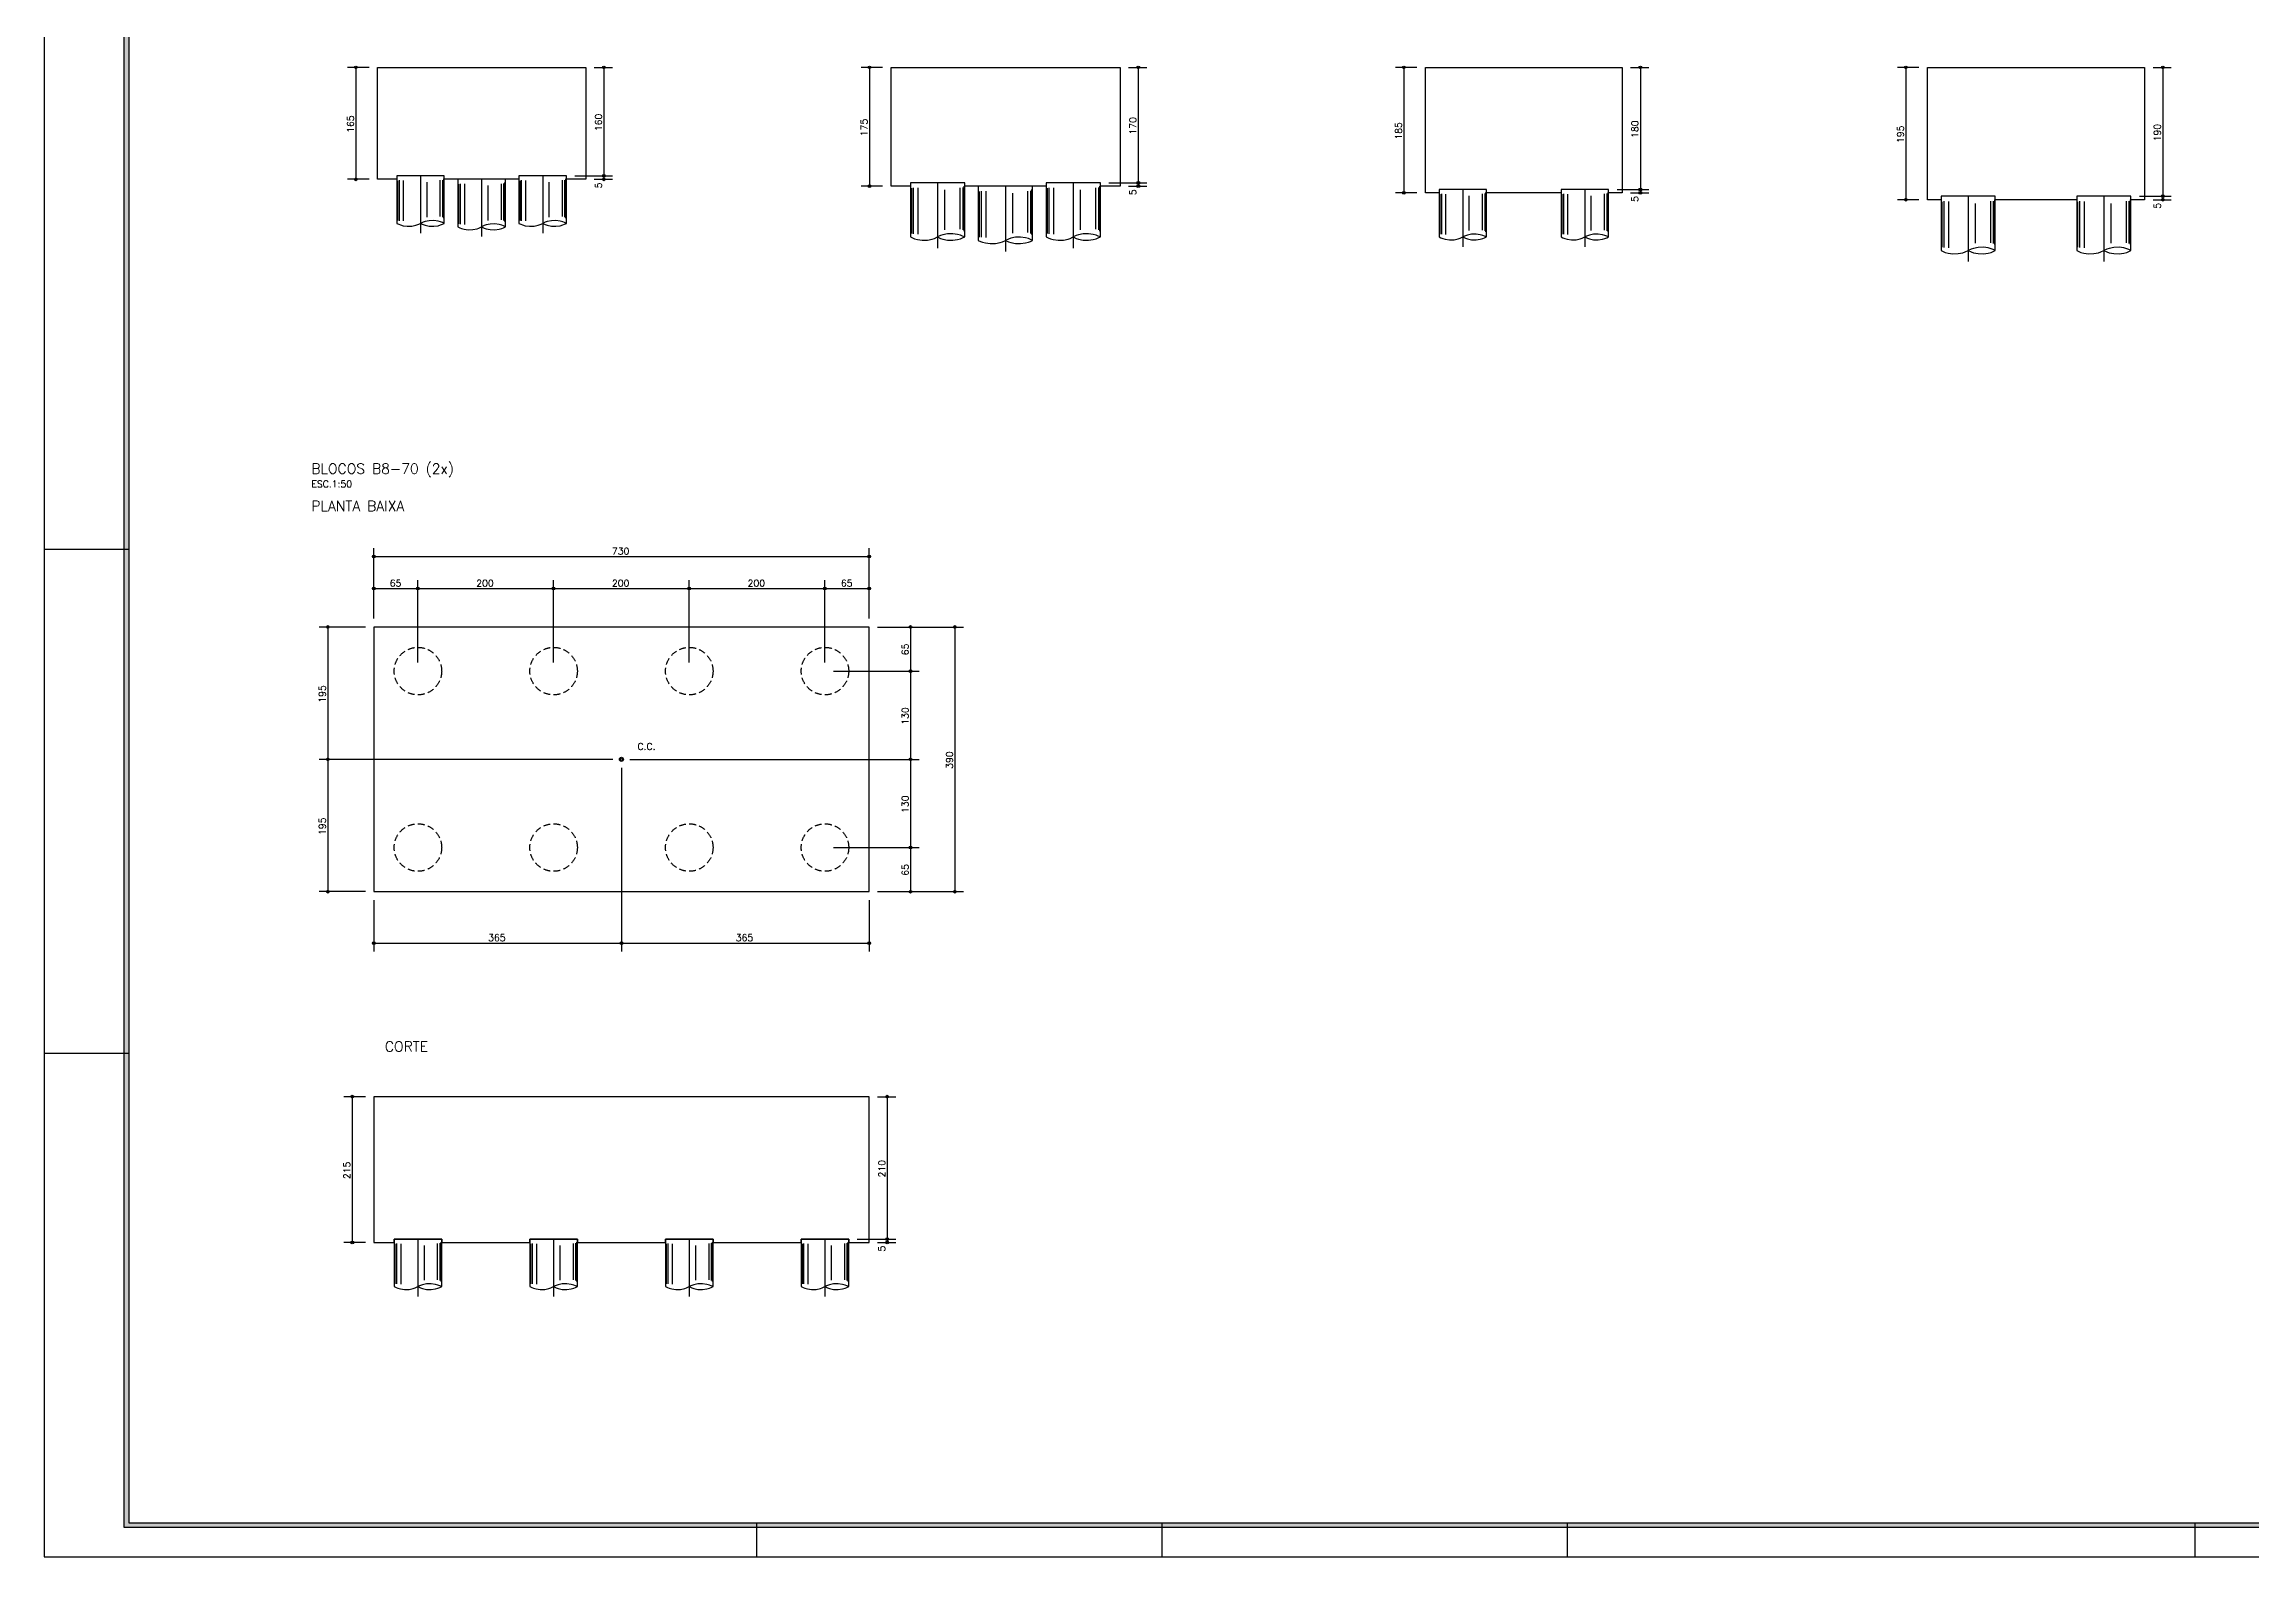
# Model space of a CAD drawing. Extents: x 187 to 6132, y -1204 to 3001.
# Drawn here: x 187 to 3441, y -1204 to 1025 of the extents above; entities that cross this region are included whole.
import ezdxf

# ---------------------------------------------------------------- set-up
doc = ezdxf.new("R2010")
doc.units = 0
doc.header["$LTSCALE"] = 50
doc.header["$MEASUREMENT"] = 0
doc.linetypes.add('ESTILO_TQS_0002', pattern=[0.3, 0.2, -0.1])
doc.layers.get('0').update_dxf_attribs({"color": 245, "linetype": 'CONTINUOUS'})
for name, color, linetype in [('01', 7, 'CONTINUOUS'), ('16', 5, 'CONTINUOUS'), ('210', 7, 'ESTILO_TQS_0002'), ('221', 102, 'CONTINUOUS'), ('251', 5, 'CONTINUOUS'), ('30', 4, 'CONTINUOUS')]:
    doc.layers.add(name, color=color, linetype=linetype)
doc.styles.get("Standard").update_dxf_attribs({"font": 'ROMANS.SHX'})

# ---------------------------------------------------------------- blocks, each defined once
blk = doc.blocks.new('ESTACR', base_point=(2.576772, 7.896558))
for p, q in [((3.076772, 7.896558), (2.076772, 7.896558)), ((2.076772, 7.896558), (2.076772, 6.896558)), ((2.100326, 6.958165), (2.100326, 7.796521)), ((2.133797, 6.953296), (2.133797, 7.804268)), ((2.22082, 6.948428), (2.220821, 7.801686)), ((2.576772, 7.896558), (2.576772, 6.692342)), ((2.712841, 7.031191), (2.71284, 7.765527)), ((2.992438, 7.040928), (2.992438, 7.804268)), ((3.0463, 7.026323), (3.0463, 7.809434)), ((3.066201, 7.006848), (3.066201, 7.832679)), ((3.076772, 6.896558), (3.076772, 7.896558))]:
    blk.add_line(p, q)
for points in [[(3.076772, 6.896557), (3.037659, 6.914902), (2.999419, 6.929344), (2.946108, 6.944243), (2.857134, 6.956665), (2.759257, 6.953301), (2.673818, 6.935533), (2.632358, 6.921528), (2.576772, 6.896557)], [(2.076772, 6.896558), (2.115884, 6.878214), (2.154125, 6.863771), (2.207436, 6.848873), (2.296409, 6.83645), (2.394287, 6.839813), (2.479725, 6.857582), (2.521185, 6.871588), (2.576771, 6.896558)], [(2.576772, 6.896559), (2.632358, 6.871588), (2.673818, 6.857583), (2.759257, 6.839814), (2.857134, 6.836451), (2.946108, 6.848873), (2.999419, 6.863772), (3.037659, 6.878214), (3.076772, 6.896559)]]:
    blk.add_lwpolyline(points)

msp = doc.modelspace()

# ---------------------------------------------------------------- linework, layer by layer
for p, q in [((186.530458, 280.709975), (311.530458, 280.709975)), ((186.530458, -461.790025), (311.530458, -461.790025)), ((1236.530458, -1154.290025), (1236.530458, -1204.290025)), ((1834.030458, -1154.290025), (1834.030458, -1204.290025)), ((2431.530458, -1154.290025), (2431.530458, -1204.290025)), ((3356.530458, -1154.290025), (3356.530458, -1204.290025))]:
    msp.add_line(p, q)
for points in [[(186.530458, -1204.290025), (6131.530458, -1204.290025), (6131.530458, 3000.709975), (186.530458, 3000.709975), (186.530458, -1204.290025)], [(6081.530458, -1154.290025), (6081.530458, -1161.290025), (304.530458, -1161.290025), (304.530458, 2957.709975), (6081.530458, 2957.709975), (6081.530458, 2950.709975), (311.530458, 2950.709975), (311.530458, -1154.290025), (6081.530458, -1154.290025)], [(311.530458, -1154.290025), (6081.530458, -1154.290025), (6081.530458, 2950.709975), (311.530458, 2950.709975), (311.530458, -1154.290025)]]:
    msp.add_lwpolyline(points)
for points in [[(311.530458, 2950.709975), (304.530458, -1161.290025), (304.530458, 2957.709975)], [(311.530458, 2950.709975), (311.530458, -1154.290025), (304.530458, -1161.290025)], [(6081.530458, -1161.290025), (304.530458, -1161.290025), (311.530458, -1154.290025)], [(6081.530458, -1161.290025), (311.530458, -1154.290025), (6081.530458, -1154.290025)]]:
    msp.add_solid(points)
at = {"layer": '01'}
for points in [[(677.882335, 825.836433), (677.882335, 990.836433), (984.872425, 990.836433), (984.872425, 825.836433), (956.37912, 825.836433), (956.37912, 830.836433), (886.37912, 830.836433), (886.37912, 825.836433), (776.37912, 825.836433), (776.37912, 830.836433), (706.37912, 830.836433), (706.37912, 825.836433), (677.882335, 825.836433)], [(1434.872425, 815.836433), (1434.872425, 990.836433), (1772.622562, 990.836433), (1772.622562, 815.836433), (1743.509846, 815.836433), (1743.509846, 820.836433), (1663.509846, 820.836433), (1663.509846, 815.836433), (1543.509846, 815.836433), (1543.509846, 820.836433), (1463.36921, 820.836433), (1463.36921, 815.836433), (1434.872425, 815.836433)], [(2222.622562, 805.836433), (2222.622562, 990.836433), (2512.622562, 990.836433), (2512.622562, 805.836433), (2492.622562, 805.836433), (2492.622562, 810.836433), (2422.622562, 810.836433), (2422.622562, 805.836433), (2312.622562, 805.836433), (2312.622562, 810.836433), (2242.622562, 810.836433), (2242.622562, 805.836433), (2222.622562, 805.836433)], [(2962.622562, 795.836433), (2962.622562, 990.836433), (3282.622562, 990.836433), (3282.622562, 795.836433), (3262.622562, 795.836433), (3262.622562, 800.836433), (3182.622562, 800.836433), (3182.622562, 795.836433), (3062.622562, 795.836433), (3062.622562, 800.836433), (2982.622562, 800.836433), (2982.622562, 795.836433), (2962.622562, 795.836433)], [(1302.489868, -741.117138), (1302.489868, -736.117138), (1372.489868, -736.117138), (1372.489868, -741.117138), (1402.489868, -741.117138), (1402.489868, -526.117138), (672.489868, -526.117138), (672.489868, -741.117138), (702.489868, -741.117138), (702.489868, -736.117138), (772.489868, -736.117138), (772.489868, -741.117138), (902.489868, -741.117138), (902.489868, -736.117138), (972.489868, -736.117138), (972.489868, -741.117138), (1102.489868, -741.117138), (1102.489868, -736.117138), (1172.489868, -736.117138), (1172.489868, -741.117138), (1302.489868, -741.117138)]]:
    msp.add_lwpolyline(points, dxfattribs=at)
for radius in [3, 1.5]:
    msp.add_circle((1037.489868, -28.963468), radius, dxfattribs=at)
at = {"layer": '210'}
for centre in [(737.489868, 101.036532), (937.489868, 101.036532), (1137.489868, 101.036532), (1337.489868, 101.036532), (737.489868, -158.963468), (937.489868, -158.963468), (1137.489868, -158.963468), (1337.489868, -158.963468)]:
    msp.add_circle(centre, 35, dxfattribs=at)
at = {"layer": '221', "color": 11, "linetype": 'Continuous'}
for p, q in [((665.382335, 990.836433), (633.670704, 990.836433)), ((646.170704, 990.836433), (646.170704, 825.836433)), ((997.372425, 990.836433), (1024.155414, 990.836433)), ((1011.655414, 990.836433), (1011.655414, 830.836433)), ((1422.372425, 990.836433), (1390.660794, 990.836433)), ((1403.160794, 990.836433), (1403.160794, 815.836433)), ((1785.122562, 990.836433), (1811.905551, 990.836433)), ((1799.405551, 990.836433), (1799.405551, 820.836433)), ((2210.122562, 990.836433), (2178.410931, 990.836433)), ((2190.910931, 990.836433), (2190.910931, 805.836433)), ((2525.122562, 990.836433), (2551.905551, 990.836433)), ((2539.405551, 990.836433), (2539.405551, 810.836433)), ((2950.122562, 990.836433), (2918.410931, 990.836433)), ((2930.910931, 990.836433), (2930.910931, 795.836433)), ((3295.122562, 990.836433), (3321.905551, 990.836433)), ((3309.405551, 990.836433), (3309.405551, 800.836433)), ((665.382335, 825.836433), (633.670704, 825.836433)), ((968.87912, 830.836433), (1024.155414, 830.836433)), ((968.87912, 830.836433), (1024.155414, 830.836433)), ((997.372425, 825.836433), (1024.155414, 825.836433)), ((1011.655414, 830.836433), (1011.655414, 825.836433)), ((1422.372425, 815.836433), (1390.660794, 815.836433)), ((1756.009846, 820.836433), (1811.905551, 820.836433)), ((1756.009846, 820.836433), (1811.905551, 820.836433)), ((1785.122562, 815.836433), (1811.905551, 815.836433)), ((1799.405551, 820.836433), (1799.405551, 815.836433)), ((2210.122562, 805.836433), (2178.410931, 805.836433)), ((2505.122562, 810.836433), (2551.905551, 810.836433)), ((2505.122562, 810.836433), (2551.905551, 810.836433)), ((2525.122562, 805.836433), (2551.905551, 805.836433)), ((2539.405551, 810.836433), (2539.405551, 805.836433)), ((2950.122562, 795.836433), (2918.410931, 795.836433)), ((3275.122562, 800.836433), (3321.905551, 800.836433)), ((3275.122562, 800.836433), (3321.905551, 800.836433)), ((3295.122562, 795.836433), (3321.905551, 795.836433)), ((3309.405551, 800.836433), (3309.405551, 795.836433)), ((672.489868, 178.536532), (672.489868, 282.397165)), ((672.489868, 269.897165), (1402.489868, 269.897165)), ((1402.489868, 178.536532), (1402.489868, 282.397165)), ((672.489868, 178.536532), (672.489868, 235.16379)), ((737.489868, 113.536532), (737.489868, 235.16379)), ((737.489868, 113.536532), (737.489868, 235.16379)), ((937.489868, 113.536532), (937.489868, 235.16379)), ((937.489868, 113.536532), (937.489868, 235.16379)), ((1137.489868, 113.536532), (1137.489868, 235.16379)), ((1137.489868, 113.536532), (1137.489868, 235.16379)), ((1337.489868, 113.536532), (1337.489868, 235.16379)), ((1337.489868, 113.536532), (1337.489868, 235.16379)), ((1402.489868, 178.536532), (1402.489868, 235.16379)), ((672.489868, 222.66379), (737.489868, 222.66379)), ((737.489868, 222.66379), (937.489868, 222.66379)), ((937.489868, 222.66379), (1137.489868, 222.66379)), ((1137.489868, 222.66379), (1337.489868, 222.66379)), ((1337.489868, 222.66379), (1402.489868, 222.66379)), ((659.989868, 166.036532), (592.108236, 166.036532)), ((604.608236, 166.036532), (604.608236, -28.963468)), ((1414.989868, 166.036532), (1476.271413, 166.036532)), ((1414.989868, 166.036532), (1541.505986, 166.036532)), ((1463.771413, 166.036532), (1463.771413, 101.036532)), ((1529.005986, 166.036532), (1529.005986, -223.963468)), ((1349.989868, 101.036532), (1476.271413, 101.036532)), ((1349.989868, 101.036532), (1476.271413, 101.036532)), ((1463.771413, 101.036532), (1463.771413, -28.963468)), ((1024.989868, -28.963468), (592.108236, -28.963468)), ((1024.989868, -28.963468), (592.108236, -28.963468)), ((604.608236, -28.963468), (604.608236, -223.963468)), ((1049.989868, -28.963468), (1476.271413, -28.963468)), ((1049.989868, -28.963468), (1476.271413, -28.963468)), ((1463.771413, -28.963468), (1463.771413, -158.963468)), ((1037.489868, -41.463468), (1037.489868, -312.261031)), ((1037.489868, -41.463468), (1037.489868, -312.261031)), ((1349.989868, -158.963468), (1476.271413, -158.963468)), ((1349.989868, -158.963468), (1476.271413, -158.963468)), ((1463.771413, -158.963468), (1463.771413, -223.963468)), ((659.989868, -223.963468), (592.108236, -223.963468)), ((1414.989868, -223.963468), (1476.271413, -223.963468)), ((1414.989868, -223.963468), (1541.505986, -223.963468)), ((672.489868, -236.463468), (672.489868, -312.261031)), ((1402.489868, -236.463468), (1402.489868, -312.261031)), ((672.489868, -299.761031), (1037.489868, -299.761031)), ((1037.489868, -299.761031), (1402.489868, -299.761031)), ((659.989868, -526.117138), (628.278237, -526.117138)), ((640.778237, -526.117138), (640.778237, -741.117138)), ((1414.989868, -526.117138), (1441.772857, -526.117138)), ((1429.272857, -526.117138), (1429.272857, -736.117138)), ((659.989868, -741.117138), (628.278237, -741.117138)), ((1384.989868, -736.117138), (1441.772857, -736.117138)), ((1384.989868, -736.117138), (1441.772857, -736.117138)), ((1414.989868, -741.117138), (1441.772857, -741.117138)), ((1429.272857, -736.117138), (1429.272857, -741.117138))]:
    msp.add_line(p, q, dxfattribs=at)
for centre, radius in [((646.170704, 990.836433), 2), ((646.170704, 990.836433), 1), ((1011.655414, 990.836433), 2), ((1011.655414, 990.836433), 1), ((1403.160794, 990.836433), 2), ((1403.160794, 990.836433), 1), ((1799.405551, 990.836433), 2), ((1799.405551, 990.836433), 1), ((2190.910931, 990.836433), 2), ((2190.910931, 990.836433), 1), ((2539.405551, 990.836433), 2), ((2539.405551, 990.836433), 1), ((2930.910931, 990.836433), 2), ((2930.910931, 990.836433), 1), ((3309.405551, 990.836433), 2), ((3309.405551, 990.836433), 1), ((646.170704, 825.836433), 2), ((646.170704, 825.836433), 1), ((1011.655414, 830.836433), 2), ((1011.655414, 830.836433), 2), ((1011.655414, 825.836433), 2), ((1011.655414, 830.836433), 1), ((1011.655414, 830.836433), 1), ((1011.655414, 825.836433), 1), ((1403.160794, 815.836433), 2), ((1403.160794, 815.836433), 1), ((1799.405551, 820.836433), 2), ((1799.405551, 820.836433), 2), ((1799.405551, 815.836433), 2), ((1799.405551, 820.836433), 1), ((1799.405551, 820.836433), 1), ((1799.405551, 815.836433), 1), ((2190.910931, 805.836433), 2), ((2190.910931, 805.836433), 1), ((2539.405551, 810.836433), 2), ((2539.405551, 810.836433), 2), ((2539.405551, 805.836433), 2), ((2539.405551, 810.836433), 1), ((2539.405551, 810.836433), 1), ((2539.405551, 805.836433), 1), ((2930.910931, 795.836433), 2), ((2930.910931, 795.836433), 1), ((3309.405551, 800.836433), 2), ((3309.405551, 800.836433), 2), ((3309.405551, 795.836433), 2), ((3309.405551, 800.836433), 1), ((3309.405551, 800.836433), 1), ((3309.405551, 795.836433), 1), ((672.489868, 269.897165), 2), ((672.489868, 269.897165), 1), ((1402.489868, 269.897165), 2), ((1402.489868, 269.897165), 1), ((672.489868, 222.66379), 2), ((672.489868, 222.66379), 1), ((737.489868, 222.66379), 2), ((737.489868, 222.66379), 2), ((737.489868, 222.66379), 1), ((737.489868, 222.66379), 1), ((937.489868, 222.66379), 2), ((937.489868, 222.66379), 2), ((937.489868, 222.66379), 1), ((937.489868, 222.66379), 1), ((1137.489868, 222.66379), 2), ((1137.489868, 222.66379), 2), ((1137.489868, 222.66379), 1), ((1137.489868, 222.66379), 1), ((1337.489868, 222.66379), 2), ((1337.489868, 222.66379), 2), ((1337.489868, 222.66379), 1), ((1337.489868, 222.66379), 1), ((1402.489868, 222.66379), 2), ((1402.489868, 222.66379), 1), ((604.608236, 166.036532), 2), ((604.608236, 166.036532), 1), ((1463.771413, 166.036532), 2), ((1463.771413, 166.036532), 1), ((1529.005986, 166.036532), 2), ((1529.005986, 166.036532), 1), ((1463.771413, 101.036532), 2), ((1463.771413, 101.036532), 2), ((1463.771413, 101.036532), 1), ((1463.771413, 101.036532), 1), ((604.608236, -28.963468), 2), ((604.608236, -28.963468), 2), ((604.608236, -28.963468), 1), ((604.608236, -28.963468), 1), ((1463.771413, -28.963468), 2), ((1463.771413, -28.963468), 2), ((1463.771413, -28.963468), 1), ((1463.771413, -28.963468), 1), ((1463.771413, -158.963468), 2), ((1463.771413, -158.963468), 2), ((1463.771413, -158.963468), 1), ((1463.771413, -158.963468), 1), ((604.608236, -223.963468), 2), ((604.608236, -223.963468), 1), ((1463.771413, -223.963468), 2), ((1463.771413, -223.963468), 1), ((1529.005986, -223.963468), 2), ((1529.005986, -223.963468), 1), ((672.489868, -299.761031), 2), ((672.489868, -299.761031), 1), ((1037.489868, -299.761031), 2), ((1037.489868, -299.761031), 2), ((1037.489868, -299.761031), 1), ((1037.489868, -299.761031), 1), ((1402.489868, -299.761031), 2), ((1402.489868, -299.761031), 1), ((640.778237, -526.117138), 2), ((640.778237, -526.117138), 1), ((1429.272857, -526.117138), 2), ((1429.272857, -526.117138), 1), ((640.778237, -741.117138), 2), ((640.778237, -741.117138), 1), ((1429.272857, -736.117138), 2), ((1429.272857, -736.117138), 2), ((1429.272857, -741.117138), 2), ((1429.272857, -736.117138), 1), ((1429.272857, -736.117138), 1), ((1429.272857, -741.117138), 1)]:
    msp.add_circle(centre, radius, dxfattribs=at)
at = {"layer": '251'}
msp.add_lwpolyline([(672.489868, 166.036532), (672.489868, -223.963468), (1402.489868, -223.963468), (1402.489868, 166.036532), (672.489868, 166.036532)], dxfattribs=at)
at = {"layer": '30'}
for points in [[(677.882335, 825.836433), (677.882335, 990.836433), (984.872425, 990.836433), (984.872425, 825.836433), (956.37912, 825.836433), (956.37912, 830.836433), (886.37912, 830.836433), (886.37912, 825.836433), (776.37912, 825.836433), (776.37912, 830.836433), (706.37912, 830.836433), (706.37912, 825.836433), (677.882335, 825.836433)], [(1434.872425, 815.836433), (1434.872425, 990.836433), (1772.622562, 990.836433), (1772.622562, 815.836433), (1743.509846, 815.836433), (1743.509846, 820.836433), (1663.509846, 820.836433), (1663.509846, 815.836433), (1543.509846, 815.836433), (1543.509846, 820.836433), (1463.36921, 820.836433), (1463.36921, 815.836433), (1434.872425, 815.836433)], [(2222.622562, 805.836433), (2222.622562, 990.836433), (2512.622562, 990.836433), (2512.622562, 805.836433), (2492.622562, 805.836433), (2492.622562, 810.836433), (2422.622562, 810.836433), (2422.622562, 805.836433), (2312.622562, 805.836433), (2312.622562, 810.836433), (2242.622562, 810.836433), (2242.622562, 805.836433), (2222.622562, 805.836433)], [(2962.622562, 795.836433), (2962.622562, 990.836433), (3282.622562, 990.836433), (3282.622562, 795.836433), (3262.622562, 795.836433), (3262.622562, 800.836433), (3182.622562, 800.836433), (3182.622562, 795.836433), (3062.622562, 795.836433), (3062.622562, 800.836433), (2982.622562, 800.836433), (2982.622562, 795.836433), (2962.622562, 795.836433)], [(1302.489868, -741.117138), (1302.489868, -736.117138), (1372.489868, -736.117138), (1372.489868, -741.117138), (1402.489868, -741.117138), (1402.489868, -526.117138), (672.489868, -526.117138), (672.489868, -741.117138), (702.489868, -741.117138), (702.489868, -736.117138), (772.489868, -736.117138), (772.489868, -741.117138), (902.489868, -741.117138), (902.489868, -736.117138), (972.489868, -736.117138), (972.489868, -741.117138), (1102.489868, -741.117138), (1102.489868, -736.117138), (1172.489868, -736.117138), (1172.489868, -741.117138), (1302.489868, -741.117138)]]:
    msp.add_lwpolyline(points, dxfattribs=at)

# ---------------------------------------------------------------- block references
at = {"layer": '210'}
for p, xscale, yscale in [((741.37912, 830.836433), 70, 70), ((831.37738, 825.836433), 70, 70), ((921.37912, 830.836433), 70, 70), ((1503.439528, 820.836433), 80, 80), ((1603.509846, 815.836433), 80, 80), ((1703.509846, 820.836433), 80, 80), ((2277.622562, 810.836433), 70, 70), ((2457.622562, 810.836433), 70, 70), ((3022.622562, 800.836433), 80, 80), ((3222.622562, 800.836433), 80, 80), ((737.489868, -736.117138), 70, 70), ((937.489868, -736.117138), 70, 70), ((1137.489868, -736.117138), 70, 70), ((1337.489868, -736.117138), 70, 70)]:
    msp.add_blockref('ESTACR', p, dxfattribs=dict(at, xscale=xscale, yscale=yscale))

# ---------------------------------------------------------------- texts
msp.add_text('ESC.1:50', height=10).set_placement((580.495001, 371.900754))
msp.add_text('ESC.1:50', height=10).set_placement((580.495001, 371.900754))
msp.add_text('ESC.1:50', height=10).set_placement((580.495001, 371.900754))
msp.add_text('ESC.1:50', height=10).set_placement((580.495001, 371.900754))
msp.add_text('ESC.1:50', height=10).set_placement((580.495001, 371.900754))
msp.add_text('ESC.1:50', height=10).set_placement((580.495001, 371.900754))
msp.add_text('ESC.1:50', height=10).set_placement((580.495001, 371.900754))
msp.add_text('ESC.1:50', height=10).set_placement((580.495001, 371.900754))
msp.add_text('ESC.1:50', height=10).set_placement((580.495001, 371.900754))
msp.add_text('ESC.1:50', height=10).set_placement((580.495001, 371.900754))
msp.add_text('ESC.1:50', height=10).set_placement((580.495001, 371.900754))
msp.add_text('ESC.1:50', height=10).set_placement((580.495001, 371.900754))
msp.add_text('ESC.1:50', height=10).set_placement((580.495001, 371.900754))
msp.add_text('ESC.1:50', height=10).set_placement((580.495001, 371.900754))
msp.add_text('ESC.1:50', height=10, rotation=360).set_placement((580.495001, 371.900754))
msp.add_text('ESC.1:50', height=10, rotation=360).set_placement((580.495001, 371.900754))
msp.add_text('ESC.1:50', height=10, rotation=360).set_placement((580.495001, 371.900754))
msp.add_text('ESC.1:50', height=10, rotation=360).set_placement((580.495001, 371.900754))
msp.add_text('ESC.1:50', height=10, rotation=360).set_placement((580.495001, 371.900754))
msp.add_text('ESC.1:50', height=10, rotation=360).set_placement((580.495001, 371.900754))
msp.add_text('ESC.1:50', height=10, rotation=360).set_placement((580.495001, 371.900754))
msp.add_text('ESC.1:50', height=10, rotation=360).set_placement((580.495001, 371.900754))
msp.add_text('ESC.1:50', height=10, rotation=360).set_placement((580.495001, 371.900754))
at = {"layer": '01'}
msp.add_text('C.C.', height=10, dxfattribs=at).set_placement((1061.121238, -15.072585))
at = {"layer": '16'}
for s, p in [('BLOCOS B8-70 (2x)', (580.495001, 391.900754)), ('PLANTA BAIXA', (580.495001, 336.900754)), ('CORTE', (688.744599, -459.736958))]:
    msp.add_text(s, height=15, dxfattribs=at).set_placement(p)
at = {"layer": '221', "color": 11, "linetype": 'Continuous'}
for s, p in [('165', (643.170704, 894.336433)), ('160', (1008.655414, 896.836433)), ('175', (1400.160794, 889.336433)), ('170', (1796.405551, 891.836433)), ('180', (2536.405551, 886.836433)), ('185', (2187.910931, 884.336433)), ('195', (2927.910931, 879.336433)), ('190', (3306.405551, 881.836433)), ('5', (1008.655414, 812.503103)), ('5', (1796.405551, 802.503103)), ('5', (2536.405551, 792.503103)), ('5', (3306.405551, 782.503103)), ('65', (1460.771413, 124.536532)), ('195', (601.608236, 54.536532)), ('130', (1460.771413, 22.036532)), ('390', (1526.005986, -42.963468)), ('130', (1460.771413, -107.963468)), ('195', (601.608236, -140.463468)), ('65', (1460.771413, -200.463468)), ('215', (637.778237, -647.617138)), ('210', (1426.272857, -645.117138)), ('5', (1426.272857, -754.450468))]:
    msp.add_text(s, height=10, rotation=90, dxfattribs=at).set_placement(p)
for s, p in [('730', (1023.489868, 272.897165)), ('65', (695.989868, 225.66379)), ('200', (823.489868, 225.66379)), ('200', (1023.489868, 225.66379)), ('200', (1223.489868, 225.66379)), ('65', (1360.989868, 225.66379)), ('365', (840.989868, -296.761031)), ('365', (1205.989868, -296.761031))]:
    msp.add_text(s, height=10, dxfattribs=at).set_placement(p)

doc.saveas('drawing.dxf')
